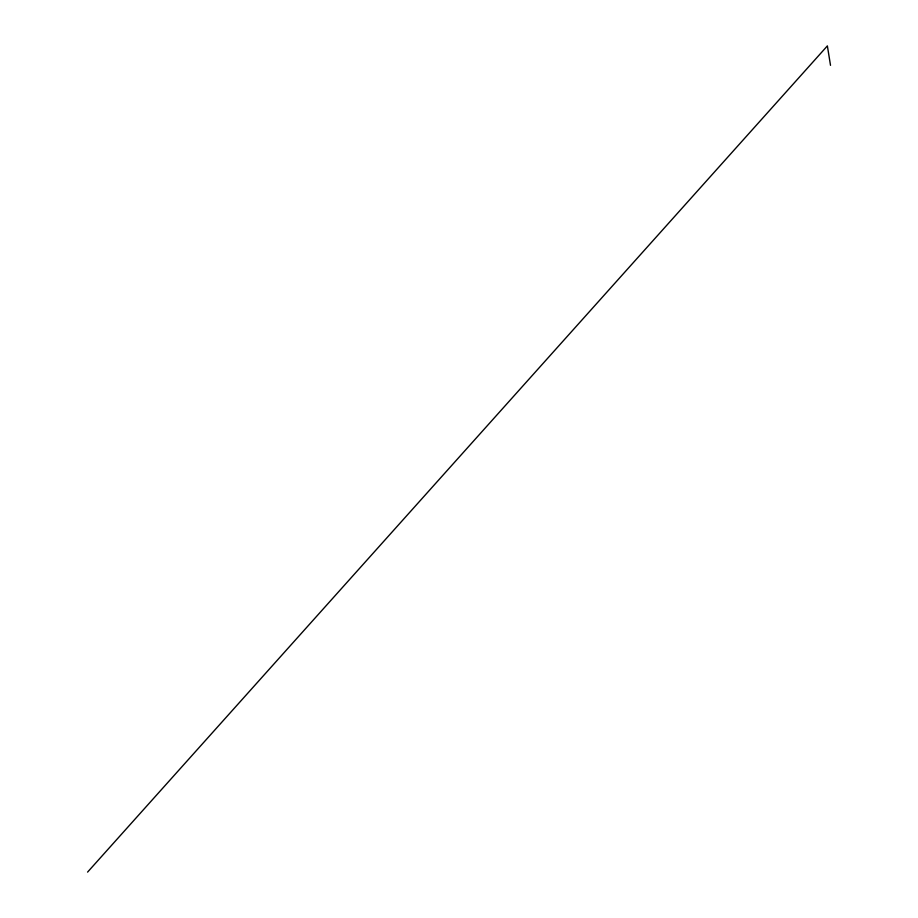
<?xml version="1.0" encoding="UTF-8"?>
<svg xmlns="http://www.w3.org/2000/svg" width="918" height="918" viewBox="0 0 918 918"><rect width="100%" height="100%" fill="white"/><g stroke="black" fill="none" stroke-linecap="round" stroke-linejoin="round"><path stroke-width="1.38" d="M830.515 65.339L827.37 45.9L87.589 872.1"/></g></svg>
